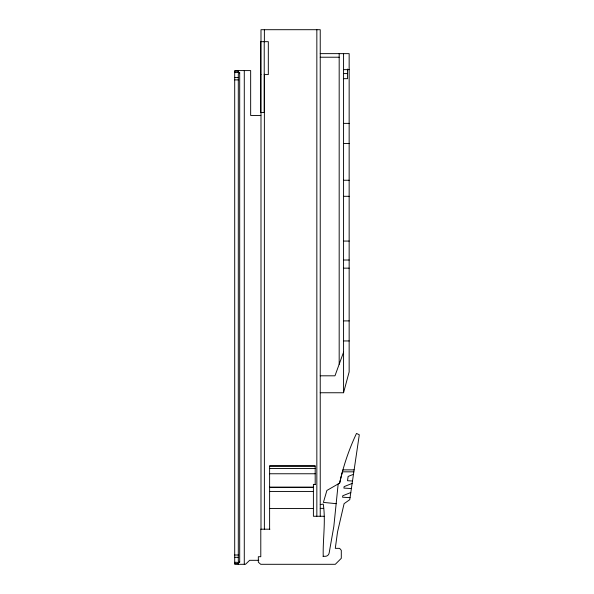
<?xml version="1.0" encoding="UTF-8"?>
<svg xmlns="http://www.w3.org/2000/svg" width="594" height="594" viewBox="0 0 594 594"><rect width="100%" height="100%" fill="white"/><g stroke="black" fill="none" stroke-linecap="round" stroke-linejoin="round"><path stroke-width="0.89" d="M338.172 483.947L333.835 526.44L329.15 553.021A3.987 3.987 0 0 1 325.215 556.318L323.047 556.318M343.57 352.19L334.971 375.809L320.233 375.809M343.57 392.693L349.153 371.903L349.153 53.638L320.233 53.638M269.899 529.195L260.788 529.195L260.788 556.719L258.331 556.719L258.331 562.206L260.721 564.3L335.313 564.3L341.298 558.315L341.298 550.334L339.62 548.344L335.291 548.344L337.526 531.994L344.097 503.653L349.755 499.673L359.296 434.756L356.497 433.442A231.393 231.393 0 0 0 339.657 483.085L326.893 490.458L323.403 502.398L336.159 503.675M353.482 474.316L348.129 476.44L347.505 480.717L352.494 481.014M352.145 483.434L344.119 486.612L343.904 488.105L351.388 488.543M350.802 492.545L342.783 495.73L342.56 497.215L350.052 497.653M320.233 504.558L323.277 504.098C325.816 521.48 322.794 538.899 323.225 556.318M320.233 57.224L339.181 57.224M343.57 69.639L349.153 69.639M234.704 71.25L238.298 71.25M234.704 72.587L239.694 72.587L239.694 562.303L234.704 562.303M343.57 73.582L347.557 73.582M260.64 74.584L261.018 74.584M264.233 74.584L268.317 74.584L268.317 41.669L260.64 41.669L260.64 112.481L264.226 112.481L264.226 41.669M234.704 77.576L238.298 77.576M343.57 78.675L347.557 78.675L347.557 69.053M234.704 79.886L238.298 79.886M260.848 115.474L250.661 115.474L250.661 70.589L234.704 70.589L234.704 564.3L245.508 564.3L249.643 560.313L258.821 560.313M343.57 123.374L349.153 123.374M343.57 143.481L349.153 143.481M343.57 180.249L349.153 180.249M343.57 196.31L349.153 196.31M343.57 241.067L349.153 241.067M343.57 260.016L349.153 260.016M343.57 268.154L349.153 268.154M343.57 320.901L349.153 320.901M343.57 340.949L349.153 340.949M320.233 392.753L343.57 392.753L343.57 53.638M269.609 466.023L315.191 466.023M269.609 468.547L315.191 468.547M354.135 469.861L342.931 469.861L342.396 471.822L353.846 471.836M269.609 473.76L315.191 473.76M315.191 484.4L313.402 484.4L313.402 516.275L324.22 516.275M313.402 484.511L315.191 484.511L315.191 465.956L269.609 465.956L269.609 529.195M269.609 487.102L313.402 487.102M269.609 487.459L313.402 487.459M269.609 491.438L313.402 491.438M320.233 508.367L323.656 508.367M269.609 508.449L313.402 508.449M234.704 555.004L238.298 555.004M234.704 557.321L238.298 557.321M234.704 563.639L238.298 563.639M339.181 53.638L339.181 364.248M320.233 516.275L320.233 29.7L260.989 29.7L260.989 529.195M316.84 29.7L316.84 516.216M264.375 29.7L264.375 41.751M264.375 74.183L264.375 529.195M244.283 70.589L244.283 564.3M238.298 70.589L238.298 72.587M238.298 562.303L238.298 564.3M239.694 561.969A12.348 5.999 -90 0 1 238.298 560.914L238.298 73.983A12.348 5.999 90 0 1 239.694 72.928M339.657 483.085A278.051 253.386 8.4 0 1 342.218 472.497"/></g></svg>
